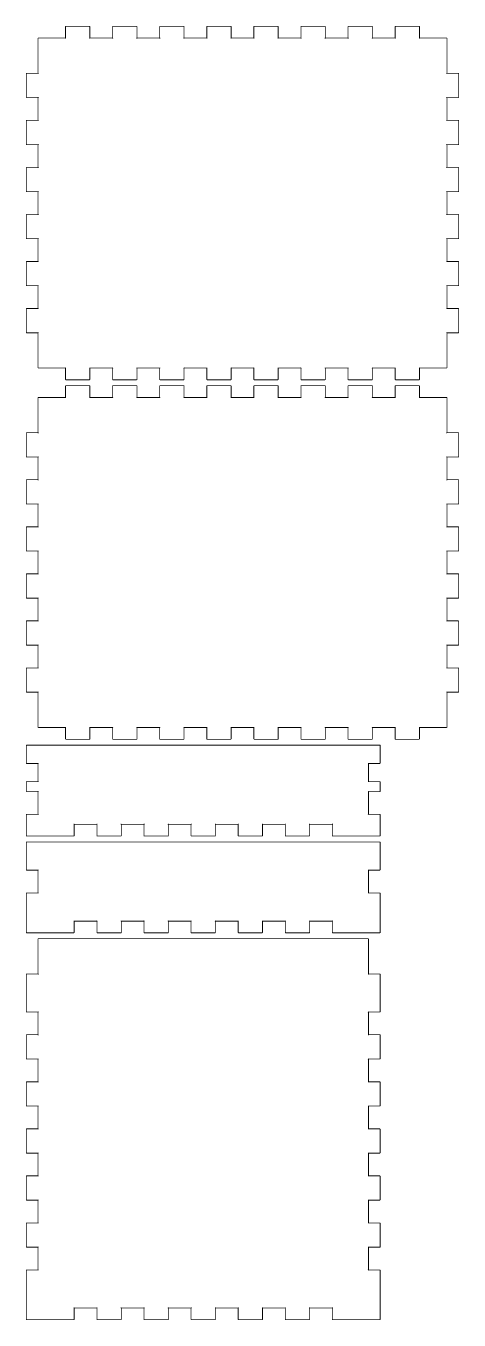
# Model space of a CAD drawing. Extents: x 10 to 138, y 10 to 697.
# Drawn here: x 18.7 to 129.1, y 367.1 to 697.3 of the extents above; entities that cross this region are included whole.
import ezdxf

# ---------------------------------------------------------------- set-up
doc = ezdxf.new("R2010")
doc.units = 0
doc.layers.get('0').update_dxf_attribs({"linetype": 'CONTINUOUS'})

msp = doc.modelspace()

# ---------------------------------------------------------------- linework, layer by layer
at = {"color": 0, "const_width": 0.2}
for points in [[(21.9246, 609.999), (28.8258, 609.999), (28.8355, 609.999), (28.8671, 610.016), (28.863, 610.037), (28.8396, 610.041), (28.8258, 610.009), (28.8258, 609.999), (28.8258, 607.099), (28.8258, 607.085), (28.8548, 607.028), (28.9071, 607), (28.925, 607), (34.925, 607), (34.9415, 607), (34.9953, 607.028), (35.0256, 607.085), (35.0256, 607.099), (35.0256, 609.999), (35.0256, 610.009), (35.0104, 610.041), (34.987, 610.037), (34.9829, 610.016), (35.0146, 609.999), (35.0256, 609.999), (40.8259, 609.999), (40.8354, 609.999), (40.8672, 610.016), (40.863, 610.037), (40.8397, 610.041), (40.8259, 610.009), (40.8259, 609.999), (40.8259, 607.099), (40.8259, 607.085), (40.8548, 607.028), (40.9071, 607), (40.925, 607), (46.9251, 607), (46.9417, 607), (46.9953, 607.028), (47.0256, 607.085), (47.0256, 607.099), (47.0256, 609.999), (47.0256, 610.009), (47.0105, 610.041), (46.9868, 610.037), (46.9829, 610.016), (47.0147, 609.999), (47.0256, 609.999), (52.8257, 609.999), (52.8355, 609.999), (52.8669, 610.016), (52.863, 610.037), (52.8394, 610.041), (52.8257, 610.009), (52.8257, 609.999), (52.8257, 607.099), (52.8257, 607.085), (52.8546, 607.028), (52.9071, 607), (52.9248, 607), (58.9248, 607), (58.9414, 607), (58.995, 607.028), (59.0254, 607.085), (59.0254, 607.099), (59.0254, 609.999), (59.0254, 610.009), (59.0102, 610.041), (58.9869, 610.037), (58.9827, 610.016), (59.0144, 609.999), (59.0254, 609.999), (64.8257, 609.999), (64.8353, 609.999), (64.867, 610.016), (64.8628, 610.037), (64.8395, 610.041), (64.8257, 610.009), (64.8257, 609.999), (64.8257, 607.099), (64.8257, 607.085), (64.8547, 607.028), (64.9069, 607), (64.9249, 607), (70.9249, 607), (70.9415, 607), (70.9951, 607.028), (71.0255, 607.085), (71.0255, 607.099), (71.0255, 609.999), (71.0255, 610.009), (71.0103, 610.041), (70.987, 610.037), (70.9828, 610.016), (71.0145, 609.999), (71.0255, 609.999), (76.8255, 609.999), (76.8354, 609.999), (76.8671, 610.016), (76.8629, 610.037), (76.8396, 610.041), (76.8255, 610.009), (76.8255, 609.999), (76.8255, 607.099), (76.8255, 607.085), (76.8544, 607.028), (76.907, 607), (76.925, 607), (82.925, 607), (82.9412, 607), (82.9952, 607.028), (83.0255, 607.085), (83.0255, 607.099), (83.0255, 609.999), (83.0255, 610.009), (83.0104, 610.041), (82.9867, 610.037), (82.9829, 610.016), (83.0143, 609.999), (83.0255, 609.999), (88.8256, 609.999), (88.8351, 609.999), (88.8668, 610.016), (88.863, 610.037), (88.8393, 610.041), (88.8256, 610.009), (88.8256, 609.999), (88.8256, 607.099), (88.8256, 607.085), (88.8545, 607.028), (88.9071, 607), (88.9247, 607), (94.9247, 607), (94.9413, 607), (94.9949, 607.028), (95.0253, 607.085), (95.0253, 607.099), (95.0253, 609.999), (95.0253, 610.009), (95.0101, 610.041), (94.9868, 610.037), (94.9826, 610.016), (95.0143, 609.999), (95.0253, 609.999), (100.826, 609.999), (100.835, 609.999), (100.867, 610.016), (100.863, 610.037), (100.839, 610.041), (100.826, 610.009), (100.826, 609.999), (100.826, 607.099), (100.826, 607.085), (100.855, 607.028), (100.907, 607), (100.925, 607), (106.925, 607), (106.941, 607), (106.995, 607.028), (107.025, 607.085), (107.025, 607.099), (107.025, 609.999), (107.025, 610.009), (107.01, 610.041), (106.987, 610.037), (106.983, 610.016), (107.014, 609.999), (107.025, 609.999), (112.825, 609.999), (112.835, 609.999), (112.867, 610.016), (112.863, 610.037), (112.839, 610.041), (112.825, 610.009), (112.825, 609.999), (112.825, 607.099), (112.825, 607.085), (112.854, 607.028), (112.907, 607), (112.925, 607), (118.925, 607), (118.941, 607), (118.995, 607.028), (119.025, 607.085), (119.025, 607.099), (119.025, 609.999), (119.025, 610.009), (119.01, 610.041), (118.987, 610.037), (118.982, 610.016), (119.014, 609.999), (119.025, 609.999), (125.925, 609.999), (125.942, 609.999), (125.995, 610.03), (126.026, 610.083), (126.026, 610.101), (126.026, 618.998), (126.026, 619.012), (126.01, 619.044), (125.987, 619.037), (125.983, 619.016), (126.015, 618.998), (126.026, 618.998), (128.925, 618.998), (128.942, 618.998), (128.995, 619.03), (129.026, 619.083), (129.026, 619.1), (129.026, 625.101), (129.026, 625.119), (128.995, 625.172), (128.942, 625.2), (128.925, 625.2), (126.026, 625.2), (126.015, 625.2), (125.983, 625.186), (125.987, 625.161), (126.01, 625.157), (126.026, 625.189), (126.026, 625.2), (126.026, 631), (126.026, 631.01), (126.01, 631.042), (125.987, 631.038), (125.983, 631.014), (126.015, 631), (126.026, 631), (128.925, 631), (128.942, 631), (128.995, 631.031), (129.026, 631.084), (129.026, 631.102), (129.026, 637.099), (129.026, 637.117), (128.995, 637.17), (128.942, 637.198), (128.925, 637.198), (126.026, 637.198), (126.015, 637.198), (125.983, 637.187), (125.987, 637.163), (126.01, 637.159), (126.026, 637.191), (126.026, 637.198), (126.026, 643.001), (126.026, 643.012), (126.01, 643.043), (125.987, 643.04), (125.983, 643.015), (126.015, 643.001), (126.026, 643.001), (128.925, 643.001), (128.942, 643.001), (128.995, 643.029), (129.026, 643.082), (129.026, 643.1), (129.026, 649.101), (129.026, 649.118), (128.995, 649.171), (128.942, 649.199), (128.925, 649.199), (126.026, 649.199), (126.015, 649.199), (125.983, 649.185), (125.987, 649.161), (126.01, 649.157), (126.026, 649.189), (126.026, 649.199), (126.026, 654.999), (126.026, 655.01), (126.01, 655.041), (125.987, 655.038), (125.983, 655.013), (126.015, 654.999), (126.026, 654.999), (128.925, 654.999), (128.942, 654.999), (128.995, 655.031), (129.026, 655.084), (129.026, 655.101), (129.026, 661.098), (129.026, 661.12), (128.995, 661.173), (128.942, 661.201), (128.925, 661.201), (126.026, 661.201), (126.015, 661.201), (125.983, 661.187), (125.987, 661.162), (126.01, 661.158), (126.026, 661.19), (126.026, 661.201), (126.026, 667), (126.026, 667.011), (126.01, 667.043), (125.987, 667.039), (125.983, 667.015), (126.015, 667), (126.026, 667), (128.925, 667), (128.942, 667), (128.995, 667.029), (129.026, 667.085), (129.026, 667.099), (129.026, 673.1), (129.026, 673.118), (128.995, 673.171), (128.942, 673.199), (128.925, 673.199), (126.026, 673.199), (126.015, 673.199), (125.983, 673.185), (125.987, 673.164), (126.01, 673.156), (126.026, 673.188), (126.026, 673.199), (126.026, 678.998), (126.026, 679.009), (126.01, 679.041), (125.987, 679.037), (125.983, 679.016), (126.015, 678.998), (126.026, 678.998), (128.925, 678.998), (128.942, 678.998), (128.995, 679.03), (129.026, 679.083), (129.026, 679.101), (129.026, 685.102), (129.026, 685.119), (128.995, 685.172), (128.942, 685.2), (128.925, 685.2), (126.026, 685.2), (126.015, 685.2), (125.983, 685.186), (125.987, 685.165), (126.01, 685.158), (126.026, 685.19), (126.026, 685.2), (126.026, 694.101), (126.026, 694.118), (125.995, 694.171), (125.942, 694.2), (125.925, 694.2), (119.025, 694.2), (119.014, 694.2), (118.982, 694.186), (118.987, 694.164), (119.01, 694.161), (119.025, 694.193), (119.025, 694.2), (119.025, 697.099), (119.025, 697.117), (118.995, 697.17), (118.941, 697.202), (118.925, 697.202), (112.925, 697.202), (112.907, 697.202), (112.854, 697.17), (112.825, 697.117), (112.825, 697.099), (112.825, 694.2), (112.825, 694.193), (112.839, 694.161), (112.863, 694.164), (112.867, 694.186), (112.835, 694.2), (112.825, 694.2), (107.025, 694.2), (107.014, 694.2), (106.983, 694.186), (106.987, 694.164), (107.01, 694.161), (107.025, 694.193), (107.025, 694.2), (107.025, 697.099), (107.025, 697.117), (106.995, 697.17), (106.941, 697.202), (106.925, 697.202), (100.925, 697.202), (100.907, 697.202), (100.855, 697.17), (100.826, 697.117), (100.826, 697.099), (100.826, 694.2), (100.826, 694.193), (100.839, 694.161), (100.863, 694.164), (100.867, 694.186), (100.835, 694.2), (100.826, 694.2), (95.0253, 694.2), (95.0143, 694.2), (94.9826, 694.186), (94.9868, 694.164), (95.0101, 694.161), (95.0253, 694.193), (95.0253, 694.2), (95.0253, 697.099), (95.0253, 697.117), (94.9949, 697.17), (94.9413, 697.202), (94.9247, 697.202), (88.9247, 697.202), (88.9071, 697.202), (88.8545, 697.17), (88.8256, 697.117), (88.8256, 697.099), (88.8256, 694.2), (88.8256, 694.193), (88.8393, 694.161), (88.863, 694.164), (88.8668, 694.186), (88.8351, 694.2), (88.8256, 694.2), (83.0255, 694.2), (83.0143, 694.2), (82.9829, 694.186), (82.9867, 694.164), (83.0104, 694.161), (83.0255, 694.193), (83.0255, 694.2), (83.0255, 697.099), (83.0255, 697.117), (82.9952, 697.17), (82.9412, 697.202), (82.925, 697.202), (76.925, 697.202), (76.907, 697.202), (76.8544, 697.17), (76.8255, 697.117), (76.8255, 697.099), (76.8255, 694.2), (76.8255, 694.193), (76.8396, 694.161), (76.8629, 694.164), (76.8671, 694.186), (76.8354, 694.2), (76.8255, 694.2), (71.0255, 694.2), (71.0145, 694.2), (70.9828, 694.186), (70.987, 694.164), (71.0103, 694.161), (71.0255, 694.193), (71.0255, 694.2), (71.0255, 697.099), (71.0255, 697.117), (70.9951, 697.17), (70.9415, 697.202), (70.9249, 697.202), (64.9249, 697.202), (64.9069, 697.202), (64.8547, 697.17), (64.8257, 697.117), (64.8257, 697.099), (64.8257, 694.2), (64.8257, 694.193), (64.8395, 694.161), (64.8628, 694.164), (64.867, 694.186), (64.8353, 694.2), (64.8257, 694.2), (59.0254, 694.2), (59.0144, 694.2), (58.9827, 694.186), (58.9869, 694.164), (59.0102, 694.161), (59.0254, 694.193), (59.0254, 694.2), (59.0254, 697.099), (59.0254, 697.117), (58.995, 697.17), (58.9414, 697.202), (58.9248, 697.202), (52.9248, 697.202), (52.9071, 697.202), (52.8546, 697.17), (52.8257, 697.117), (52.8257, 697.099), (52.8257, 694.2), (52.8257, 694.193), (52.8394, 694.161), (52.863, 694.164), (52.8669, 694.186), (52.8355, 694.2), (52.8257, 694.2), (47.0256, 694.2), (47.0147, 694.2), (46.9829, 694.186), (46.9868, 694.164), (47.0105, 694.161), (47.0256, 694.193), (47.0256, 694.2), (47.0256, 697.099), (47.0256, 697.117), (46.9953, 697.17), (46.9417, 697.202), (46.9251, 697.202), (40.925, 697.202), (40.9071, 697.202), (40.8548, 697.17), (40.8259, 697.117), (40.8259, 697.099), (40.8259, 694.2), (40.8259, 694.193), (40.8397, 694.161), (40.863, 694.164), (40.8672, 694.186), (40.8354, 694.2), (40.8259, 694.2), (35.0256, 694.2), (35.0146, 694.2), (34.9829, 694.186), (34.987, 694.164), (35.0104, 694.161), (35.0256, 694.193), (35.0256, 694.2), (35.0256, 697.099), (35.0256, 697.117), (34.9953, 697.17), (34.9415, 697.202), (34.925, 697.202), (28.925, 697.202), (28.9071, 697.202), (28.8548, 697.17), (28.8258, 697.117), (28.8258, 697.099), (28.8258, 694.2), (28.8258, 694.193), (28.8396, 694.161), (28.863, 694.164), (28.8671, 694.186), (28.8355, 694.2), (28.8258, 694.2), (21.9246, 694.2), (21.9067, 694.2), (21.8543, 694.171), (21.8254, 694.118), (21.8254, 694.101), (21.8254, 685.2), (21.8254, 685.19), (21.8392, 685.158), (21.8626, 685.165), (21.8667, 685.186), (21.835, 685.2), (21.8254, 685.2), (18.9246, 685.2), (18.9067, 685.2), (18.8543, 685.172), (18.8254, 685.119), (18.8254, 685.102), (18.8254, 679.101), (18.8254, 679.083), (18.8543, 679.03), (18.9067, 678.998), (18.9246, 678.998), (21.8254, 678.998), (21.835, 678.998), (21.8667, 679.016), (21.8626, 679.037), (21.8392, 679.041), (21.8254, 679.009), (21.8254, 678.998), (21.8254, 673.199), (21.8254, 673.188), (21.8392, 673.156), (21.8626, 673.164), (21.8667, 673.185), (21.835, 673.199), (21.8254, 673.199), (18.9246, 673.199), (18.9067, 673.199), (18.8543, 673.171), (18.8254, 673.118), (18.8254, 673.1), (18.8254, 667.099), (18.8254, 667.085), (18.8543, 667.029), (18.9067, 667), (18.9246, 667), (21.8254, 667), (21.835, 667), (21.8667, 667.015), (21.8626, 667.039), (21.8392, 667.043), (21.8254, 667.011), (21.8254, 667), (21.8254, 661.201), (21.8254, 661.19), (21.8392, 661.158), (21.8626, 661.162), (21.8667, 661.187), (21.835, 661.201), (21.8254, 661.201), (18.9246, 661.201), (18.9067, 661.201), (18.8543, 661.173), (18.8254, 661.12), (18.8254, 661.098), (18.8254, 655.101), (18.8254, 655.084), (18.8543, 655.031), (18.9067, 654.999), (18.9246, 654.999), (21.8254, 654.999), (21.835, 654.999), (21.8667, 655.013), (21.8626, 655.038), (21.8392, 655.041), (21.8254, 655.01), (21.8254, 654.999), (21.8254, 649.199), (21.8254, 649.189), (21.8392, 649.157), (21.8626, 649.161), (21.8667, 649.185), (21.835, 649.199), (21.8254, 649.199), (18.9246, 649.199), (18.9067, 649.199), (18.8543, 649.171), (18.8254, 649.118), (18.8254, 649.101), (18.8254, 643.1), (18.8254, 643.082), (18.8543, 643.029), (18.9067, 643.001), (18.9246, 643.001), (21.8254, 643.001), (21.835, 643.001), (21.8667, 643.015), (21.8626, 643.04), (21.8392, 643.043), (21.8254, 643.012), (21.8254, 643.001), (21.8254, 637.198), (21.8254, 637.191), (21.8392, 637.159), (21.8626, 637.163), (21.8667, 637.187), (21.835, 637.198), (21.8254, 637.198), (18.9246, 637.198), (18.9067, 637.198), (18.8543, 637.17), (18.8254, 637.117), (18.8254, 637.099), (18.8254, 631.102), (18.8254, 631.084), (18.8543, 631.031), (18.9067, 631), (18.9246, 631), (21.8254, 631), (21.835, 631), (21.8667, 631.014), (21.8626, 631.038), (21.8392, 631.042), (21.8254, 631.01), (21.8254, 631), (21.8254, 625.2), (21.8254, 625.189), (21.8392, 625.157), (21.8626, 625.161), (21.8667, 625.186), (21.835, 625.2), (21.8254, 625.2), (18.9246, 625.2), (18.9067, 625.2), (18.8543, 625.172), (18.8254, 625.119), (18.8254, 625.101), (18.8254, 619.1), (18.8254, 619.083), (18.8543, 619.03), (18.9067, 618.998), (18.9246, 618.998), (21.8254, 618.998), (21.835, 618.998), (21.8667, 619.016), (21.8626, 619.037), (21.8392, 619.044), (21.8254, 619.012), (21.8254, 618.998), (21.8254, 610.101), (21.8254, 610.083), (21.8543, 610.03), (21.9067, 609.999), (21.9246, 609.999)], [(21.9246, 518.301), (28.8258, 518.301), (28.8355, 518.301), (28.8671, 518.315), (28.863, 518.336), (28.8396, 518.343), (28.8258, 518.312), (28.8258, 518.301), (28.8258, 515.401), (28.8258, 515.384), (28.8548, 515.331), (28.9071, 515.299), (28.925, 515.299), (34.925, 515.299), (34.9415, 515.299), (34.9953, 515.331), (35.0256, 515.384), (35.0256, 515.401), (35.0256, 518.301), (35.0256, 518.312), (35.0104, 518.343), (34.987, 518.336), (34.9829, 518.315), (35.0146, 518.301), (35.0256, 518.301), (40.8259, 518.301), (40.8354, 518.301), (40.8672, 518.315), (40.863, 518.336), (40.8397, 518.343), (40.8259, 518.312), (40.8259, 518.301), (40.8259, 515.401), (40.8259, 515.384), (40.8548, 515.331), (40.9071, 515.299), (40.925, 515.299), (46.9251, 515.299), (46.9417, 515.299), (46.9953, 515.331), (47.0256, 515.384), (47.0256, 515.401), (47.0256, 518.301), (47.0256, 518.312), (47.0105, 518.343), (46.9868, 518.336), (46.9829, 518.315), (47.0147, 518.301), (47.0256, 518.301), (52.8257, 518.301), (52.8355, 518.301), (52.8669, 518.315), (52.863, 518.336), (52.8394, 518.343), (52.8257, 518.312), (52.8257, 518.301), (52.8257, 515.401), (52.8257, 515.384), (52.8546, 515.331), (52.9071, 515.299), (52.9248, 515.299), (58.9248, 515.299), (58.9414, 515.299), (58.995, 515.331), (59.0254, 515.384), (59.0254, 515.401), (59.0254, 518.301), (59.0254, 518.312), (59.0102, 518.343), (58.9869, 518.336), (58.9827, 518.315), (59.0144, 518.301), (59.0254, 518.301), (64.8257, 518.301), (64.8353, 518.301), (64.867, 518.315), (64.8628, 518.336), (64.8395, 518.343), (64.8257, 518.312), (64.8257, 518.301), (64.8257, 515.401), (64.8257, 515.384), (64.8547, 515.331), (64.9069, 515.299), (64.9249, 515.299), (70.9249, 515.299), (70.9415, 515.299), (70.9951, 515.331), (71.0255, 515.384), (71.0255, 515.401), (71.0255, 518.301), (71.0255, 518.312), (71.0103, 518.343), (70.987, 518.336), (70.9828, 518.315), (71.0145, 518.301), (71.0255, 518.301), (76.8255, 518.301), (76.8354, 518.301), (76.8671, 518.315), (76.8629, 518.336), (76.8396, 518.343), (76.8255, 518.312), (76.8255, 518.301), (76.8255, 515.401), (76.8255, 515.384), (76.8544, 515.331), (76.907, 515.299), (76.925, 515.299), (82.925, 515.299), (82.9412, 515.299), (82.9952, 515.331), (83.0255, 515.384), (83.0255, 515.401), (83.0255, 518.301), (83.0255, 518.312), (83.0104, 518.343), (82.9867, 518.336), (82.9829, 518.315), (83.0143, 518.301), (83.0255, 518.301), (88.8256, 518.301), (88.8351, 518.301), (88.8668, 518.315), (88.863, 518.336), (88.8393, 518.343), (88.8256, 518.312), (88.8256, 518.301), (88.8256, 515.401), (88.8256, 515.384), (88.8545, 515.331), (88.9071, 515.299), (88.9247, 515.299), (94.9247, 515.299), (94.9413, 515.299), (94.9949, 515.331), (95.0253, 515.384), (95.0253, 515.401), (95.0253, 518.301), (95.0253, 518.312), (95.0101, 518.343), (94.9868, 518.336), (94.9826, 518.315), (95.0143, 518.301), (95.0253, 518.301), (100.826, 518.301), (100.835, 518.301), (100.867, 518.315), (100.863, 518.336), (100.839, 518.343), (100.826, 518.312), (100.826, 518.301), (100.826, 515.401), (100.826, 515.384), (100.855, 515.331), (100.907, 515.299), (100.925, 515.299), (106.925, 515.299), (106.941, 515.299), (106.995, 515.331), (107.025, 515.384), (107.025, 515.401), (107.025, 518.301), (107.025, 518.312), (107.01, 518.343), (106.987, 518.336), (106.983, 518.315), (107.014, 518.301), (107.025, 518.301), (112.825, 518.301), (112.835, 518.301), (112.867, 518.315), (112.863, 518.336), (112.839, 518.343), (112.825, 518.312), (112.825, 518.301), (112.825, 515.401), (112.825, 515.384), (112.854, 515.331), (112.907, 515.299), (112.925, 515.299), (118.925, 515.299), (118.941, 515.299), (118.995, 515.331), (119.025, 515.384), (119.025, 515.401), (119.025, 518.301), (119.025, 518.312), (119.01, 518.343), (118.987, 518.336), (118.982, 518.315), (119.014, 518.301), (119.025, 518.301), (125.925, 518.301), (125.942, 518.301), (125.995, 518.329), (126.026, 518.382), (126.026, 518.4), (126.026, 527.3), (126.026, 527.311), (126.01, 527.343), (125.987, 527.339), (125.983, 527.315), (126.015, 527.3), (126.026, 527.3), (128.925, 527.3), (128.942, 527.3), (128.995, 527.329), (129.026, 527.385), (129.026, 527.399), (129.026, 533.4), (129.026, 533.418), (128.995, 533.471), (128.942, 533.499), (128.925, 533.499), (126.026, 533.499), (126.015, 533.499), (125.983, 533.485), (125.987, 533.464), (126.01, 533.456), (126.026, 533.488), (126.026, 533.499), (126.026, 539.298), (126.026, 539.309), (126.01, 539.341), (125.987, 539.337), (125.983, 539.316), (126.015, 539.298), (126.026, 539.298), (128.925, 539.298), (128.942, 539.298), (128.995, 539.33), (129.026, 539.383), (129.026, 539.401), (129.026, 545.402), (129.026, 545.419), (128.995, 545.472), (128.942, 545.5), (128.925, 545.5), (126.026, 545.5), (126.015, 545.5), (125.983, 545.486), (125.987, 545.465), (126.01, 545.458), (126.026, 545.49), (126.026, 545.5), (126.026, 551.3), (126.026, 551.311), (126.01, 551.342), (125.987, 551.339), (125.983, 551.314), (126.015, 551.3), (126.026, 551.3), (128.925, 551.3), (128.942, 551.3), (128.995, 551.328), (129.026, 551.385), (129.026, 551.399), (129.026, 557.399), (129.026, 557.417), (128.995, 557.47), (128.942, 557.502), (128.925, 557.502), (126.026, 557.502), (126.015, 557.502), (125.983, 557.488), (125.987, 557.463), (126.01, 557.459), (126.026, 557.491), (126.026, 557.502), (126.026, 563.301), (126.026, 563.312), (126.01, 563.344), (125.987, 563.337), (125.983, 563.316), (126.015, 563.301), (126.026, 563.301), (128.925, 563.301), (128.942, 563.301), (128.995, 563.33), (129.026, 563.383), (129.026, 563.4), (129.026, 569.401), (129.026, 569.419), (128.995, 569.472), (128.942, 569.5), (128.925, 569.5), (126.026, 569.5), (126.015, 569.5), (125.983, 569.486), (125.987, 569.464), (126.01, 569.457), (126.026, 569.489), (126.026, 569.5), (126.026, 575.299), (126.026, 575.31), (126.01, 575.342), (125.987, 575.338), (125.983, 575.317), (126.015, 575.299), (126.026, 575.299), (128.925, 575.299), (128.942, 575.299), (128.995, 575.331), (129.026, 575.384), (129.026, 575.398), (129.026, 581.399), (129.026, 581.417), (128.995, 581.473), (128.942, 581.501), (128.925, 581.501), (126.026, 581.501), (126.015, 581.501), (125.983, 581.487), (125.987, 581.462), (126.01, 581.459), (126.026, 581.491), (126.026, 581.501), (126.026, 587.301), (126.026, 587.311), (126.01, 587.343), (125.987, 587.336), (125.983, 587.315), (126.015, 587.301), (126.026, 587.301), (128.925, 587.301), (128.942, 587.301), (128.995, 587.329), (129.026, 587.382), (129.026, 587.4), (129.026, 593.4), (129.026, 593.418), (128.995, 593.471), (128.942, 593.499), (128.925, 593.499), (126.026, 593.499), (126.015, 593.499), (125.983, 593.485), (125.987, 593.464), (126.01, 593.46), (126.026, 593.492), (126.026, 593.499), (126.026, 602.4), (126.026, 602.417), (125.995, 602.47), (125.942, 602.502), (125.925, 602.502), (119.025, 602.502), (119.014, 602.502), (118.982, 602.488), (118.987, 602.463), (119.01, 602.46), (119.025, 602.492), (119.025, 602.502), (119.025, 605.398), (119.025, 605.416), (118.995, 605.473), (118.941, 605.501), (118.925, 605.501), (112.925, 605.501), (112.907, 605.501), (112.854, 605.473), (112.825, 605.416), (112.825, 605.398), (112.825, 602.502), (112.825, 602.492), (112.839, 602.46), (112.863, 602.463), (112.867, 602.488), (112.835, 602.502), (112.825, 602.502), (107.025, 602.502), (107.014, 602.502), (106.983, 602.488), (106.987, 602.463), (107.01, 602.46), (107.025, 602.492), (107.025, 602.502), (107.025, 605.398), (107.025, 605.416), (106.995, 605.473), (106.941, 605.501), (106.925, 605.501), (100.925, 605.501), (100.907, 605.501), (100.855, 605.473), (100.826, 605.416), (100.826, 605.398), (100.826, 602.502), (100.826, 602.492), (100.839, 602.46), (100.863, 602.463), (100.867, 602.488), (100.835, 602.502), (100.826, 602.502), (95.0253, 602.502), (95.0143, 602.502), (94.9826, 602.488), (94.9868, 602.463), (95.0101, 602.46), (95.0253, 602.492), (95.0253, 602.502), (95.0253, 605.398), (95.0253, 605.416), (94.9949, 605.473), (94.9413, 605.501), (94.9247, 605.501), (88.9247, 605.501), (88.9071, 605.501), (88.8545, 605.473), (88.8256, 605.416), (88.8256, 605.398), (88.8256, 602.502), (88.8256, 602.492), (88.8393, 602.46), (88.863, 602.463), (88.8668, 602.488), (88.8351, 602.502), (88.8256, 602.502), (83.0255, 602.502), (83.0143, 602.502), (82.9829, 602.488), (82.9867, 602.463), (83.0104, 602.46), (83.0255, 602.492), (83.0255, 602.502), (83.0255, 605.398), (83.0255, 605.416), (82.9952, 605.473), (82.9412, 605.501), (82.925, 605.501), (76.925, 605.501), (76.907, 605.501), (76.8544, 605.473), (76.8255, 605.416), (76.8255, 605.398), (76.8255, 602.502), (76.8255, 602.492), (76.8396, 602.46), (76.8629, 602.463), (76.8671, 602.488), (76.8354, 602.502), (76.8255, 602.502), (71.0255, 602.502), (71.0145, 602.502), (70.9828, 602.488), (70.987, 602.463), (71.0103, 602.46), (71.0255, 602.492), (71.0255, 602.502), (71.0255, 605.398), (71.0255, 605.416), (70.9951, 605.473), (70.9415, 605.501), (70.9249, 605.501), (64.9249, 605.501), (64.9069, 605.501), (64.8547, 605.473), (64.8257, 605.416), (64.8257, 605.398), (64.8257, 602.502), (64.8257, 602.492), (64.8395, 602.46), (64.8628, 602.463), (64.867, 602.488), (64.8353, 602.502), (64.8257, 602.502), (59.0254, 602.502), (59.0144, 602.502), (58.9827, 602.488), (58.9869, 602.463), (59.0102, 602.46), (59.0254, 602.492), (59.0254, 602.502), (59.0254, 605.398), (59.0254, 605.416), (58.995, 605.473), (58.9414, 605.501), (58.9248, 605.501), (52.9248, 605.501), (52.9071, 605.501), (52.8546, 605.473), (52.8257, 605.416), (52.8257, 605.398), (52.8257, 602.502), (52.8257, 602.492), (52.8394, 602.46), (52.863, 602.463), (52.8669, 602.488), (52.8355, 602.502), (52.8257, 602.502), (47.0256, 602.502), (47.0147, 602.502), (46.9829, 602.488), (46.9868, 602.463), (47.0105, 602.46), (47.0256, 602.492), (47.0256, 602.502), (47.0256, 605.398), (47.0256, 605.416), (46.9953, 605.473), (46.9417, 605.501), (46.9251, 605.501), (40.925, 605.501), (40.9071, 605.501), (40.8548, 605.473), (40.8259, 605.416), (40.8259, 605.398), (40.8259, 602.502), (40.8259, 602.492), (40.8397, 602.46), (40.863, 602.463), (40.8672, 602.488), (40.8354, 602.502), (40.8259, 602.502), (35.0256, 602.502), (35.0146, 602.502), (34.9829, 602.488), (34.987, 602.463), (35.0104, 602.46), (35.0256, 602.492), (35.0256, 602.502), (35.0256, 605.398), (35.0256, 605.416), (34.9953, 605.473), (34.9415, 605.501), (34.925, 605.501), (28.925, 605.501), (28.9071, 605.501), (28.8548, 605.473), (28.8258, 605.416), (28.8258, 605.398), (28.8258, 602.502), (28.8258, 602.492), (28.8396, 602.46), (28.863, 602.463), (28.8671, 602.488), (28.8355, 602.502), (28.8258, 602.502), (21.9246, 602.502), (21.9067, 602.502), (21.8543, 602.47), (21.8254, 602.417), (21.8254, 602.4), (21.8254, 593.499), (21.8254, 593.492), (21.8392, 593.46), (21.8626, 593.464), (21.8667, 593.485), (21.835, 593.499), (21.8254, 593.499), (18.9246, 593.499), (18.9067, 593.499), (18.8543, 593.471), (18.8254, 593.418), (18.8254, 593.4), (18.8254, 587.4), (18.8254, 587.382), (18.8543, 587.329), (18.9067, 587.301), (18.9246, 587.301), (21.8254, 587.301), (21.835, 587.301), (21.8667, 587.315), (21.8626, 587.336), (21.8392, 587.343), (21.8254, 587.311), (21.8254, 587.301), (21.8254, 581.501), (21.8254, 581.491), (21.8392, 581.459), (21.8626, 581.462), (21.8667, 581.487), (21.835, 581.501), (21.8254, 581.501), (18.9246, 581.501), (18.9067, 581.501), (18.8543, 581.473), (18.8254, 581.417), (18.8254, 581.399), (18.8254, 575.398), (18.8254, 575.384), (18.8543, 575.331), (18.9067, 575.299), (18.9246, 575.299), (21.8254, 575.299), (21.835, 575.299), (21.8667, 575.317), (21.8626, 575.338), (21.8392, 575.342), (21.8254, 575.31), (21.8254, 575.299), (21.8254, 569.5), (21.8254, 569.489), (21.8392, 569.457), (21.8626, 569.464), (21.8667, 569.486), (21.835, 569.5), (21.8254, 569.5), (18.9246, 569.5), (18.9067, 569.5), (18.8543, 569.472), (18.8254, 569.419), (18.8254, 569.401), (18.8254, 563.4), (18.8254, 563.383), (18.8543, 563.33), (18.9067, 563.301), (18.9246, 563.301), (21.8254, 563.301), (21.835, 563.301), (21.8667, 563.316), (21.8626, 563.337), (21.8392, 563.344), (21.8254, 563.312), (21.8254, 563.301), (21.8254, 557.502), (21.8254, 557.491), (21.8392, 557.459), (21.8626, 557.463), (21.8667, 557.488), (21.835, 557.502), (21.8254, 557.502), (18.9246, 557.502), (18.9067, 557.502), (18.8543, 557.47), (18.8254, 557.417), (18.8254, 557.399), (18.8254, 551.399), (18.8254, 551.385), (18.8543, 551.328), (18.9067, 551.3), (18.9246, 551.3), (21.8254, 551.3), (21.835, 551.3), (21.8667, 551.314), (21.8626, 551.339), (21.8392, 551.342), (21.8254, 551.311), (21.8254, 551.3), (21.8254, 545.5), (21.8254, 545.49), (21.8392, 545.458), (21.8626, 545.465), (21.8667, 545.486), (21.835, 545.5), (21.8254, 545.5), (18.9246, 545.5), (18.9067, 545.5), (18.8543, 545.472), (18.8254, 545.419), (18.8254, 545.402), (18.8254, 539.401), (18.8254, 539.383), (18.8543, 539.33), (18.9067, 539.298), (18.9246, 539.298), (21.8254, 539.298), (21.835, 539.298), (21.8667, 539.316), (21.8626, 539.337), (21.8392, 539.341), (21.8254, 539.309), (21.8254, 539.298), (21.8254, 533.499), (21.8254, 533.488), (21.8392, 533.456), (21.8626, 533.464), (21.8667, 533.485), (21.835, 533.499), (21.8254, 533.499), (18.9246, 533.499), (18.9067, 533.499), (18.8543, 533.471), (18.8254, 533.418), (18.8254, 533.4), (18.8254, 527.399), (18.8254, 527.385), (18.8543, 527.329), (18.9067, 527.3), (18.9246, 527.3), (21.8254, 527.3), (21.835, 527.3), (21.8667, 527.315), (21.8626, 527.339), (21.8392, 527.343), (21.8254, 527.311), (21.8254, 527.3), (21.8254, 518.4), (21.8254, 518.382), (21.8543, 518.329), (21.9067, 518.301), (21.9246, 518.301)], [(21.9246, 490.601), (30.9246, 490.601), (30.9411, 490.601), (30.9948, 490.629), (31.0251, 490.682), (31.0251, 490.7), (31.0251, 493.6), (31.0251, 493.61), (31.01, 493.642), (30.9866, 493.638), (30.9824, 493.614), (31.0141, 493.6), (31.0251, 493.6), (36.8254, 493.6), (36.8349, 493.6), (36.8667, 493.614), (36.8625, 493.638), (36.8392, 493.642), (36.8254, 493.61), (36.8254, 493.6), (36.8254, 490.7), (36.8254, 490.682), (36.8543, 490.629), (36.908, 490.601), (36.926, 490.601), (42.926, 490.601), (42.9426, 490.601), (42.9962, 490.629), (43.0251, 490.682), (43.0251, 490.7), (43.0251, 493.6), (43.0251, 493.61), (43.01, 493.642), (42.9877, 493.638), (42.9824, 493.614), (43.0142, 493.6), (43.0251, 493.6), (48.8251, 493.6), (48.835, 493.6), (48.8668, 493.614), (48.8625, 493.638), (48.8389, 493.642), (48.8251, 493.61), (48.8251, 493.6), (48.8251, 490.7), (48.8251, 490.682), (48.8541, 490.629), (48.9066, 490.601), (48.9246, 490.601), (54.9243, 490.601), (54.9409, 490.601), (54.9949, 490.629), (55.0252, 490.682), (55.0252, 490.7), (55.0252, 493.6), (55.0252, 493.61), (55.0101, 493.642), (54.9864, 493.638), (54.9822, 493.614), (55.0139, 493.6), (55.0252, 493.6), (60.8252, 493.6), (60.8348, 493.6), (60.8665, 493.614), (60.8623, 493.638), (60.839, 493.642), (60.8252, 493.61), (60.8252, 493.6), (60.8252, 490.7), (60.8252, 490.682), (60.8542, 490.629), (60.9064, 490.601), (60.9244, 490.601), (66.9258, 490.601), (66.9424, 490.601), (66.996, 490.629), (67.025, 490.682), (67.025, 490.7), (67.025, 493.6), (67.025, 493.61), (67.0098, 493.642), (66.9879, 493.638), (66.9823, 493.614), (67.014, 493.6), (67.025, 493.6), (72.8253, 493.6), (72.8349, 493.6), (72.8666, 493.614), (72.8624, 493.638), (72.8391, 493.642), (72.8253, 493.61), (72.8253, 493.6), (72.8253, 490.7), (72.8253, 490.682), (72.8543, 490.629), (72.9079, 490.601), (72.9259, 490.601), (78.9259, 490.601), (78.9421, 490.601), (78.9961, 490.629), (79.025, 490.682), (79.025, 490.7), (79.025, 493.6), (79.025, 493.61), (79.0099, 493.642), (78.9876, 493.638), (78.9824, 493.614), (79.0141, 493.6), (79.025, 493.6), (84.8251, 493.6), (84.8349, 493.6), (84.8663, 493.614), (84.8625, 493.638), (84.8388, 493.642), (84.8251, 493.61), (84.8251, 493.6), (84.8251, 490.7), (84.8251, 490.682), (84.854, 490.629), (84.908, 490.601), (84.9256, 490.601), (90.9257, 490.601), (90.9422, 490.601), (90.9959, 490.629), (91.0248, 490.682), (91.0248, 490.7), (91.0248, 493.6), (91.0248, 493.61), (91.0096, 493.642), (90.9877, 493.638), (90.9821, 493.614), (91.0138, 493.6), (91.0248, 493.6), (96.8252, 493.6), (96.8347, 493.6), (96.8664, 493.614), (96.8622, 493.638), (96.8389, 493.642), (96.8252, 493.61), (96.8252, 493.6), (96.8252, 490.7), (96.8252, 490.682), (96.8541, 490.629), (96.9063, 490.601), (96.9243, 490.601), (105.926, 490.601), (108.926, 490.601), (108.942, 490.601), (108.996, 490.629), (109.025, 490.682), (109.025, 490.7), (109.025, 493.698), (109.025, 496.051), (109.025, 496.069), (108.996, 496.122), (108.942, 496.15), (108.926, 496.15), (106.025, 496.15), (106.014, 496.15), (105.982, 496.136), (105.988, 496.111), (106.01, 496.108), (106.025, 496.14), (106.025, 496.15), (106.025, 501.95), (106.025, 501.96), (106.01, 501.992), (105.988, 501.989), (105.982, 501.964), (106.014, 501.95), (106.025, 501.95), (108.926, 501.95), (108.942, 501.95), (108.996, 501.978), (109.025, 502.035), (109.025, 502.049), (109.025, 504.402), (109.025, 504.419), (108.996, 504.472), (108.942, 504.5), (108.926, 504.5), (106.025, 504.5), (106.014, 504.5), (105.982, 504.486), (105.988, 504.462), (106.01, 504.458), (106.025, 504.49), (106.025, 504.5), (106.025, 509.108), (106.025, 509.122), (106.01, 509.154), (105.988, 509.147), (105.982, 509.125), (106.014, 509.108), (106.025, 509.108), (108.926, 509.108), (108.942, 509.108), (108.996, 509.139), (109.025, 509.192), (109.025, 509.21), (109.025, 513.701), (109.025, 513.719), (108.996, 513.771), (108.942, 513.8), (108.926, 513.8), (18.9246, 513.8), (18.9067, 513.8), (18.8543, 513.771), (18.8254, 513.719), (18.8254, 513.701), (18.8254, 509.21), (18.8254, 509.192), (18.8543, 509.139), (18.9067, 509.108), (18.9246, 509.108), (21.8254, 509.108), (21.835, 509.108), (21.8667, 509.125), (21.8626, 509.147), (21.8392, 509.154), (21.8254, 509.122), (21.8254, 509.108), (21.8254, 504.5), (21.8254, 504.49), (21.8392, 504.458), (21.8626, 504.462), (21.8667, 504.486), (21.835, 504.5), (21.8254, 504.5), (18.9246, 504.5), (18.9067, 504.5), (18.8543, 504.472), (18.8254, 504.419), (18.8254, 504.402), (18.8254, 502.049), (18.8254, 502.035), (18.8543, 501.978), (18.9067, 501.95), (18.9246, 501.95), (21.8254, 501.95), (21.835, 501.95), (21.8667, 501.964), (21.8626, 501.989), (21.8392, 501.992), (21.8254, 501.96), (21.8254, 501.95), (21.8254, 496.15), (21.8254, 496.14), (21.8392, 496.108), (21.8626, 496.111), (21.8667, 496.136), (21.835, 496.15), (21.8254, 496.15), (18.9246, 496.15), (18.9067, 496.15), (18.8543, 496.122), (18.8254, 496.069), (18.8254, 496.051), (18.8254, 493.698), (18.8254, 490.7), (18.8254, 490.682), (18.8543, 490.629), (18.9067, 490.601), (18.9246, 490.601), (21.9246, 490.601)], [(21.9246, 465.9), (30.9246, 465.9), (30.9411, 465.9), (30.9948, 465.931), (31.0251, 465.984), (31.0251, 466.002), (31.0251, 468.898), (31.0251, 468.912), (31.01, 468.944), (30.9866, 468.937), (30.9824, 468.916), (31.0141, 468.898), (31.0251, 468.898), (36.8254, 468.898), (36.8349, 468.898), (36.8667, 468.916), (36.8625, 468.937), (36.8392, 468.944), (36.8254, 468.912), (36.8254, 468.898), (36.8254, 466.002), (36.8254, 465.984), (36.8543, 465.931), (36.908, 465.9), (36.926, 465.9), (42.926, 465.9), (42.9426, 465.9), (42.9962, 465.931), (43.0251, 465.984), (43.0251, 466.002), (43.0251, 468.898), (43.0251, 468.912), (43.01, 468.944), (42.9877, 468.937), (42.9824, 468.916), (43.0142, 468.898), (43.0251, 468.898), (48.8251, 468.898), (48.835, 468.898), (48.8668, 468.916), (48.8625, 468.937), (48.8389, 468.944), (48.8251, 468.912), (48.8251, 468.898), (48.8251, 466.002), (48.8251, 465.984), (48.8541, 465.931), (48.9066, 465.9), (48.9246, 465.9), (54.9243, 465.9), (54.9409, 465.9), (54.9949, 465.931), (55.0252, 465.984), (55.0252, 466.002), (55.0252, 468.898), (55.0252, 468.912), (55.0101, 468.944), (54.9864, 468.937), (54.9822, 468.916), (55.0139, 468.898), (55.0252, 468.898), (60.8252, 468.898), (60.8348, 468.898), (60.8665, 468.916), (60.8623, 468.937), (60.839, 468.944), (60.8252, 468.912), (60.8252, 468.898), (60.8252, 466.002), (60.8252, 465.984), (60.8542, 465.931), (60.9064, 465.9), (60.9244, 465.9), (66.9258, 465.9), (66.9424, 465.9), (66.996, 465.931), (67.025, 465.984), (67.025, 466.002), (67.025, 468.898), (67.025, 468.912), (67.0098, 468.944), (66.9879, 468.937), (66.9823, 468.916), (67.014, 468.898), (67.025, 468.898), (72.8253, 468.898), (72.8349, 468.898), (72.8666, 468.916), (72.8624, 468.937), (72.8391, 468.944), (72.8253, 468.912), (72.8253, 468.898), (72.8253, 466.002), (72.8253, 465.984), (72.8543, 465.931), (72.9079, 465.9), (72.9259, 465.9), (78.9259, 465.9), (78.9421, 465.9), (78.9961, 465.931), (79.025, 465.984), (79.025, 466.002), (79.025, 468.898), (79.025, 468.912), (79.0099, 468.944), (78.9876, 468.937), (78.9824, 468.916), (79.0141, 468.898), (79.025, 468.898), (84.8251, 468.898), (84.8349, 468.898), (84.8663, 468.916), (84.8625, 468.937), (84.8388, 468.944), (84.8251, 468.912), (84.8251, 468.898), (84.8251, 466.002), (84.8251, 465.984), (84.854, 465.931), (84.908, 465.9), (84.9256, 465.9), (90.9257, 465.9), (90.9422, 465.9), (90.9959, 465.931), (91.0248, 465.984), (91.0248, 466.002), (91.0248, 468.898), (91.0248, 468.912), (91.0096, 468.944), (90.9877, 468.937), (90.9821, 468.916), (91.0138, 468.898), (91.0248, 468.898), (96.8252, 468.898), (96.8347, 468.898), (96.8664, 468.916), (96.8622, 468.937), (96.8389, 468.944), (96.8252, 468.912), (96.8252, 468.898), (96.8252, 466.002), (96.8252, 465.984), (96.8541, 465.931), (96.9063, 465.9), (96.9243, 465.9), (105.926, 465.9), (108.926, 465.9), (108.942, 465.9), (108.996, 465.931), (109.025, 465.984), (109.025, 466.002), (109.025, 469), (109.025, 476), (109.025, 476.017), (108.996, 476.07), (108.942, 476.098), (108.926, 476.098), (106.025, 476.098), (106.014, 476.098), (105.982, 476.088), (105.988, 476.063), (106.01, 476.059), (106.025, 476.091), (106.025, 476.098), (106.025, 481.902), (106.025, 481.912), (106.01, 481.944), (105.988, 481.94), (105.982, 481.916), (106.014, 481.902), (106.025, 481.902), (108.926, 481.902), (108.942, 481.902), (108.996, 481.93), (109.025, 481.983), (109.025, 482), (109.025, 488.999), (109.025, 489.017), (108.996, 489.07), (108.942, 489.102), (108.926, 489.102), (105.926, 489.102), (21.9246, 489.102), (18.9246, 489.102), (18.9067, 489.102), (18.8543, 489.07), (18.8254, 489.017), (18.8254, 488.999), (18.8254, 482), (18.8254, 481.983), (18.8543, 481.93), (18.9067, 481.902), (18.9246, 481.902), (21.8254, 481.902), (21.835, 481.902), (21.8667, 481.916), (21.8626, 481.94), (21.8392, 481.944), (21.8254, 481.912), (21.8254, 481.902), (21.8254, 476.098), (21.8254, 476.091), (21.8392, 476.059), (21.8626, 476.063), (21.8667, 476.088), (21.835, 476.098), (21.8254, 476.098), (18.9246, 476.098), (18.9067, 476.098), (18.8543, 476.07), (18.8254, 476.017), (18.8254, 476), (18.8254, 469), (18.8254, 466.002), (18.8254, 465.984), (18.8543, 465.931), (18.9067, 465.9), (18.9246, 465.9), (21.9246, 465.9)], [(21.9246, 367.199), (30.9246, 367.199), (30.9411, 367.199), (30.9948, 367.228), (31.0251, 367.284), (31.0251, 367.298), (31.0251, 370.201), (31.0251, 370.212), (31.01, 370.244), (30.9866, 370.237), (30.9824, 370.216), (31.0141, 370.201), (31.0251, 370.201), (36.8254, 370.201), (36.8349, 370.201), (36.8667, 370.216), (36.8625, 370.237), (36.8392, 370.244), (36.8254, 370.212), (36.8254, 370.201), (36.8254, 367.298), (36.8254, 367.284), (36.8543, 367.228), (36.908, 367.199), (36.926, 367.199), (42.926, 367.199), (42.9426, 367.199), (42.9962, 367.228), (43.0251, 367.284), (43.0251, 367.298), (43.0251, 370.201), (43.0251, 370.212), (43.01, 370.244), (42.9877, 370.237), (42.9824, 370.216), (43.0142, 370.201), (43.0251, 370.201), (48.8251, 370.201), (48.835, 370.201), (48.8668, 370.216), (48.8625, 370.237), (48.8389, 370.244), (48.8251, 370.212), (48.8251, 370.201), (48.8251, 367.298), (48.8251, 367.284), (48.8541, 367.228), (48.9066, 367.199), (48.9246, 367.199), (54.9243, 367.199), (54.9409, 367.199), (54.9949, 367.228), (55.0252, 367.284), (55.0252, 367.298), (55.0252, 370.201), (55.0252, 370.212), (55.0101, 370.244), (54.9864, 370.237), (54.9822, 370.216), (55.0139, 370.201), (55.0252, 370.201), (60.8252, 370.201), (60.8348, 370.201), (60.8665, 370.216), (60.8623, 370.237), (60.839, 370.244), (60.8252, 370.212), (60.8252, 370.201), (60.8252, 367.298), (60.8252, 367.284), (60.8542, 367.228), (60.9064, 367.199), (60.9244, 367.199), (66.9258, 367.199), (66.9424, 367.199), (66.996, 367.228), (67.025, 367.284), (67.025, 367.298), (67.025, 370.201), (67.025, 370.212), (67.0098, 370.244), (66.9879, 370.237), (66.9823, 370.216), (67.014, 370.201), (67.025, 370.201), (72.8253, 370.201), (72.8349, 370.201), (72.8666, 370.216), (72.8624, 370.237), (72.8391, 370.244), (72.8253, 370.212), (72.8253, 370.201), (72.8253, 367.298), (72.8253, 367.284), (72.8543, 367.228), (72.9079, 367.199), (72.9259, 367.199), (78.9259, 367.199), (78.9421, 367.199), (78.9961, 367.228), (79.025, 367.284), (79.025, 367.298), (79.025, 370.201), (79.025, 370.212), (79.0099, 370.244), (78.9876, 370.237), (78.9824, 370.216), (79.0141, 370.201), (79.025, 370.201), (84.8251, 370.201), (84.8349, 370.201), (84.8663, 370.216), (84.8625, 370.237), (84.8388, 370.244), (84.8251, 370.212), (84.8251, 370.201), (84.8251, 367.298), (84.8251, 367.284), (84.854, 367.228), (84.908, 367.199), (84.9256, 367.199), (90.9257, 367.199), (90.9422, 367.199), (90.9959, 367.228), (91.0248, 367.284), (91.0248, 367.298), (91.0248, 370.201), (91.0248, 370.212), (91.0096, 370.244), (90.9877, 370.237), (90.9821, 370.216), (91.0138, 370.201), (91.0248, 370.201), (96.8252, 370.201), (96.8347, 370.201), (96.8664, 370.216), (96.8622, 370.237), (96.8389, 370.244), (96.8252, 370.212), (96.8252, 370.201), (96.8252, 367.298), (96.8252, 367.284), (96.8541, 367.228), (96.9063, 367.199), (96.9243, 367.199), (105.926, 367.199), (108.926, 367.199), (108.942, 367.199), (108.996, 367.228), (109.025, 367.284), (109.025, 367.298), (109.025, 370.3), (109.025, 379.801), (109.025, 379.818), (108.996, 379.871), (108.942, 379.899), (108.926, 379.899), (106.025, 379.899), (106.014, 379.899), (105.982, 379.885), (105.988, 379.864), (106.01, 379.861), (106.025, 379.892), (106.025, 379.899), (106.025, 385.699), (106.025, 385.713), (106.01, 385.745), (105.988, 385.738), (105.982, 385.717), (106.014, 385.699), (106.025, 385.699), (108.926, 385.699), (108.942, 385.699), (108.996, 385.731), (109.025, 385.784), (109.025, 385.801), (109.025, 391.799), (109.025, 391.816), (108.996, 391.873), (108.942, 391.901), (108.926, 391.901), (106.025, 391.901), (106.014, 391.901), (105.982, 391.887), (105.988, 391.862), (106.01, 391.859), (106.025, 391.89), (106.025, 391.901), (106.025, 397.7), (106.025, 397.711), (106.01, 397.743), (105.988, 397.739), (105.982, 397.715), (106.014, 397.7), (106.025, 397.7), (108.926, 397.7), (108.942, 397.7), (108.996, 397.729), (109.025, 397.782), (109.025, 397.799), (109.025, 403.8), (109.025, 403.818), (108.996, 403.871), (108.942, 403.899), (108.926, 403.899), (106.025, 403.899), (106.014, 403.899), (105.982, 403.888), (105.988, 403.864), (106.01, 403.86), (106.025, 403.892), (106.025, 403.899), (106.025, 409.702), (106.025, 409.713), (106.01, 409.744), (105.988, 409.737), (105.982, 409.716), (106.014, 409.702), (106.025, 409.702), (108.926, 409.702), (108.942, 409.702), (108.996, 409.73), (109.025, 409.783), (109.025, 409.801), (109.025, 415.798), (109.025, 415.819), (108.996, 415.872), (108.942, 415.9), (108.926, 415.9), (106.025, 415.9), (106.014, 415.9), (105.982, 415.886), (105.988, 415.861), (106.01, 415.858), (106.025, 415.89), (106.025, 415.9), (106.025, 421.7), (106.025, 421.711), (106.01, 421.742), (105.988, 421.739), (105.982, 421.714), (106.014, 421.7), (106.025, 421.7), (108.926, 421.7), (108.942, 421.7), (108.996, 421.728), (109.025, 421.785), (109.025, 421.799), (109.025, 427.8), (109.025, 427.817), (108.996, 427.87), (108.942, 427.902), (108.926, 427.902), (106.025, 427.902), (106.014, 427.902), (105.982, 427.888), (105.988, 427.863), (106.01, 427.859), (106.025, 427.891), (106.025, 427.902), (106.025, 433.701), (106.025, 433.712), (106.01, 433.744), (105.988, 433.737), (105.982, 433.716), (106.014, 433.701), (106.025, 433.701), (108.926, 433.701), (108.942, 433.701), (108.996, 433.73), (109.025, 433.783), (109.025, 433.8), (109.025, 439.801), (109.025, 439.819), (108.996, 439.872), (108.942, 439.9), (108.926, 439.9), (106.025, 439.9), (106.014, 439.9), (105.982, 439.886), (105.988, 439.864), (106.01, 439.857), (106.025, 439.889), (106.025, 439.9), (106.025, 445.699), (106.025, 445.71), (106.01, 445.742), (105.988, 445.738), (105.982, 445.717), (106.014, 445.699), (106.025, 445.699), (108.926, 445.699), (108.942, 445.699), (108.996, 445.728), (109.025, 445.784), (109.025, 445.798), (109.025, 455.299), (109.025, 455.316), (108.996, 455.373), (108.942, 455.401), (108.926, 455.401), (106.025, 455.401), (106.014, 455.401), (105.982, 455.387), (105.988, 455.362), (106.01, 455.359), (106.025, 455.39), (106.025, 455.401), (106.025, 464.301), (106.025, 464.319), (105.996, 464.372), (105.942, 464.4), (105.926, 464.4), (21.9246, 464.4), (21.9067, 464.4), (21.8543, 464.372), (21.8254, 464.319), (21.8254, 464.301), (21.8254, 455.401), (21.8254, 455.39), (21.8392, 455.359), (21.8626, 455.362), (21.8667, 455.387), (21.835, 455.401), (21.8254, 455.401), (18.9246, 455.401), (18.9067, 455.401), (18.8543, 455.373), (18.8254, 455.316), (18.8254, 455.299), (18.8254, 445.798), (18.8254, 445.784), (18.8543, 445.728), (18.9067, 445.699), (18.9246, 445.699), (21.8254, 445.699), (21.835, 445.699), (21.8667, 445.717), (21.8626, 445.738), (21.8392, 445.742), (21.8254, 445.71), (21.8254, 445.699), (21.8254, 439.9), (21.8254, 439.889), (21.8392, 439.857), (21.8626, 439.864), (21.8667, 439.886), (21.835, 439.9), (21.8254, 439.9), (18.9246, 439.9), (18.9067, 439.9), (18.8543, 439.872), (18.8254, 439.819), (18.8254, 439.801), (18.8254, 433.8), (18.8254, 433.783), (18.8543, 433.73), (18.9067, 433.701), (18.9246, 433.701), (21.8254, 433.701), (21.835, 433.701), (21.8667, 433.716), (21.8626, 433.737), (21.8392, 433.744), (21.8254, 433.712), (21.8254, 433.701), (21.8254, 427.902), (21.8254, 427.891), (21.8392, 427.859), (21.8626, 427.863), (21.8667, 427.888), (21.835, 427.902), (21.8254, 427.902), (18.9246, 427.902), (18.9067, 427.902), (18.8543, 427.87), (18.8254, 427.817), (18.8254, 427.8), (18.8254, 421.799), (18.8254, 421.785), (18.8543, 421.728), (18.9067, 421.7), (18.9246, 421.7), (21.8254, 421.7), (21.835, 421.7), (21.8667, 421.714), (21.8626, 421.739), (21.8392, 421.742), (21.8254, 421.711), (21.8254, 421.7), (21.8254, 415.9), (21.8254, 415.89), (21.8392, 415.858), (21.8626, 415.861), (21.8667, 415.886), (21.835, 415.9), (21.8254, 415.9), (18.9246, 415.9), (18.9067, 415.9), (18.8543, 415.872), (18.8254, 415.819), (18.8254, 415.798), (18.8254, 409.801), (18.8254, 409.783), (18.8543, 409.73), (18.9067, 409.702), (18.9246, 409.702), (21.8254, 409.702), (21.835, 409.702), (21.8667, 409.716), (21.8626, 409.737), (21.8392, 409.744), (21.8254, 409.713), (21.8254, 409.702), (21.8254, 403.899), (21.8254, 403.892), (21.8392, 403.86), (21.8626, 403.864), (21.8667, 403.888), (21.835, 403.899), (21.8254, 403.899), (18.9246, 403.899), (18.9067, 403.899), (18.8543, 403.871), (18.8254, 403.818), (18.8254, 403.8), (18.8254, 397.799), (18.8254, 397.782), (18.8543, 397.729), (18.9067, 397.7), (18.9246, 397.7), (21.8254, 397.7), (21.835, 397.7), (21.8667, 397.715), (21.8626, 397.739), (21.8392, 397.743), (21.8254, 397.711), (21.8254, 397.7), (21.8254, 391.901), (21.8254, 391.89), (21.8392, 391.859), (21.8626, 391.862), (21.8667, 391.887), (21.835, 391.901), (21.8254, 391.901), (18.9246, 391.901), (18.9067, 391.901), (18.8543, 391.873), (18.8254, 391.816), (18.8254, 391.799), (18.8254, 385.801), (18.8254, 385.784), (18.8543, 385.731), (18.9067, 385.699), (18.9246, 385.699), (21.8254, 385.699), (21.835, 385.699), (21.8667, 385.717), (21.8626, 385.738), (21.8392, 385.745), (21.8254, 385.713), (21.8254, 385.699), (21.8254, 379.899), (21.8254, 379.892), (21.8392, 379.861), (21.8626, 379.864), (21.8667, 379.885), (21.835, 379.899), (21.8254, 379.899), (18.9246, 379.899), (18.9067, 379.899), (18.8543, 379.871), (18.8254, 379.818), (18.8254, 379.801), (18.8254, 370.3), (18.8254, 367.298), (18.8254, 367.284), (18.8543, 367.228), (18.9067, 367.199), (18.9246, 367.199), (21.9246, 367.199)]]:
    msp.add_lwpolyline(points, close=True, dxfattribs=at)

doc.saveas('drawing.dxf')
